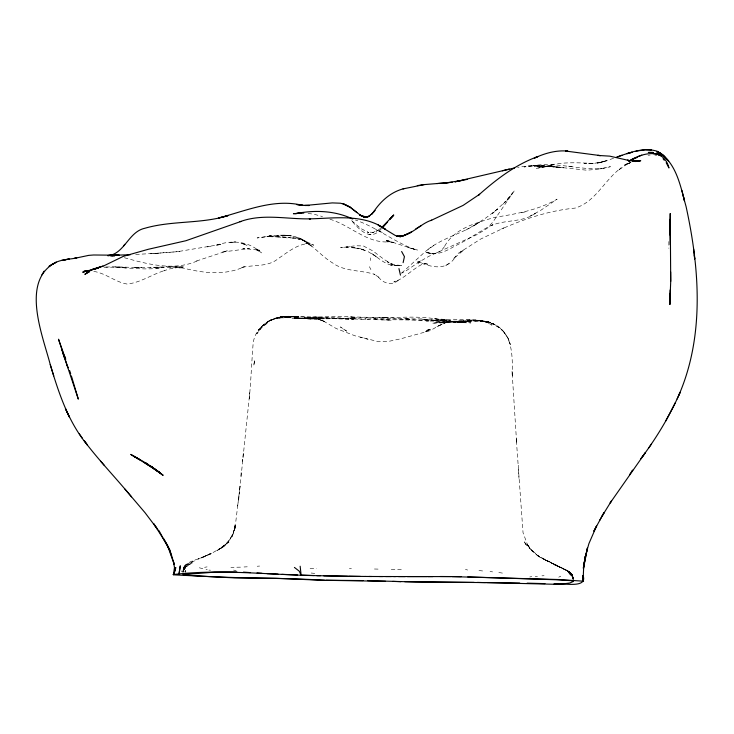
<?xml version="1.0" encoding="UTF-8"?>
<svg xmlns="http://www.w3.org/2000/svg" width="734" height="734" viewBox="0 0 734 734"><rect width="100%" height="100%" fill="white"/><g stroke="black" fill="none" stroke-linecap="round" stroke-linejoin="round"><path stroke-width="0.55" stroke-dasharray="3.67 2.75" d="M668.857 241.532L668.848 248.331M183.014 572.832C181.812 560.161 199.455 560.326 206.896 555.409L201.098 557.785M237.669 506.056L240.018 486.403L235.825 521.424L233.513 532.407L235.219 525.498C233.687 535.692 226.953 544.711 218.2 549.968L225.944 544.114L216.906 550.61L223.521 546.491L213.236 552.427L197.987 559.06L210.686 553.638L207.988 554.794M350.595 316.849L355.678 317.657L344.475 316.308L312.427 317.125L319.418 317.125L294.472 316.519L289.545 317.079L294.738 316.638L290.875 316.537L297.004 317.18L288.416 316.226L280.416 316.987L283.498 316.482L291.022 317.226L283.498 316.482L276.434 318.189L280.416 316.987L288.701 316.363C272.571 315.299 255.248 326.474 253.157 343.2C251.679 361.688 250.991 380.313 249.257 398.819L249.762 392.837L239.247 494.083M240.917 476.118L241.321 470.577M238.651 500.074L239.275 493.725M243.339 453.153L242.477 461.209L242.926 457.089M235.219 525.498L233.238 532.765M444.712 246.055C454.805 228.072 476.265 223.044 494.468 217.374C516.112 213.989 537.793 210.227 557.088 199.162L540.967 210.181L530.517 215.869L535.288 213.493C522.122 222.732 505.331 219.356 491.147 225.632L493.945 224.164C480.339 230.32 468.586 239.798 454.988 245.945C446.079 251.34 435.39 256.616 425.032 251.973L431.61 253.551L427.216 252.524C433.849 255.45 441.556 252.056 444.841 245.872M183.592 567.446L184.977 565.428L188.023 563.106M418.371 263.882L417.811 261.799C431.684 267.359 446.685 271.589 456.071 256.01L453.227 258.928L464.09 249.753L458.08 253.432L480.55 239.119L503.955 227.889L501.735 228.953C525.113 218.567 549.738 210.53 575.254 208.071C595.751 201.749 604.577 179.802 621.193 167.829L618.083 170.398L628.533 163.196L624.423 165.168L631.69 162.086M381.542 228.586C370.275 242.266 359.119 229.412 351.091 220.127L360.651 228.43L368.817 232.632L367.257 232.008L373.578 232.366L377.863 230.43L372.67 232.641L378.661 229.788L381.946 227.256M181.124 571.447L181.665 570.979L183.803 571.694L184.436 571.125L185.968 572.621L185.39 570.382L185.518 574.594M427.885 249.477C443.4 237.421 463.301 233.247 479.522 222.283L465.494 230.219L467.072 229.347M445.721 265.717L449.483 262.845M401.617 273.112L425.582 251.358L435.739 244.064M474.366 225.219L486.036 217.833L497.542 209.126L492.413 213.493L505.919 201.217L502.937 204.291L512.727 193.024L506.423 201.171L514.406 190.666L492.927 221.989L487.202 228.302L477.128 234.559L428.748 256.377L418.435 262.377L421.288 260.368L406.241 270.754L401.672 273.14M365.128 319.226L366.147 318.675L364.972 318.409L365.128 319.226C344.604 317.538 323.933 319.73 303.344 318.409L344.081 318.281M558.73 577.19L560.813 576.153M627.194 163.902L630.781 162.443M628.744 163.177L624.652 164.866L631.249 162.498M613.541 158.333L600.43 162.581L606.605 160.81M446.061 322.364L436.657 326.887L444.263 322.914L451.74 321.4L450.208 321.666M596.962 163.141L607.018 160.645L594.072 163.425L584.264 163.434L594.54 163.398C577.007 162.875 559.271 161.177 542.298 167.48L553.546 165.031L535.948 168.499L543.894 166.765L550.794 166.306L537.444 166.82L548.849 166.508L559.675 167.196L534.068 166.086L548.307 166.389L563.556 167.829L550.986 166.407L586.87 170.215L601.43 168.848L610.422 166.71L599.623 168.893L601.99 168.572C578.832 170.178 555.922 161.544 532.728 165.801L544.16 165.306L534.435 165.489L524.085 166.939L536.462 165.6L552.766 166.37L529.214 165.746L517.571 167.37M93.769 271.415C105.788 273.186 115.256 282.104 127.055 284.04C140.561 282.755 152.177 274.195 165.086 270.406L163.847 270.846L169.169 269.02L176.949 267.598L175.362 267.855L183.693 267.928L181.509 267.635C202.089 272.965 224.375 276.094 244.385 266.699L240.624 267.837C253.147 264.212 267.726 267.653 278.425 258.46C287.627 252.322 297.316 243.991 308.803 243.633L304.537 243.312L311.051 244.238L307.546 243.55M521.535 212.704L526.902 211.548M598.825 162.792L604.238 161.498M529.737 577.007L531.737 576.539M443.822 320.703L444.749 320.675L440.905 320.657L450.538 320.859L439.996 320.987L465.301 321.281L471.879 320.354L464.723 321.483L460.649 321.18L465.714 320.905L457.108 321.244L463.916 320.978L460.879 321.391M284.397 316.822L298.766 316.831L284.397 316.822L277.076 318.629L283.361 317.18L289.774 317.354C277.727 315.675 265.616 320.859 258.166 330.41C265.093 321.997 275.498 316.565 286.499 316.749L277.03 317.712L282.104 316.987L277.406 317.932L270.763 320.437L277.406 317.932L291.095 317.684L284.113 317.097L294.701 318.547L302.527 318.584L297.756 318.666M124.349 257.707C148.185 264.332 174.591 271.488 198.29 260.46L196.703 260.928L227.246 250.844L221.833 252.101L249.468 248.569L242.771 248.441L259.79 250.23L254.753 249.312L259.717 250.725L256.469 249.633L261.423 252.9C248.101 240.642 231.733 239.789 215.135 245.486L222.026 244.202L177.289 251.707L150.727 253.753L179.435 251.514L177.289 251.707M207.135 246.927L213.282 245.707M204.575 567.318L207.08 566.887M454.658 321.373L452.107 321.74L461.356 321.492L454.658 321.373L445.63 322.749L438.565 325.832L430.161 330.658L400.782 338.796L388.277 341.457L377.716 341.503L360.614 337.154L368.119 339.402M265.635 236.706L257.129 237.954L269.461 236.348L267.02 236.623L287.15 237.293L268.782 235.88L287.086 237.871L296.719 237.963L288.288 237.495L302.078 239.669L297.509 238.715L306.684 241.78L300.637 238.99L307.546 242.89C295.811 233.329 279.663 234.522 265.635 236.706L272.387 235.908L267.699 236.458M463.916 320.978L455.731 321.51L432.014 320.171L434.822 320.648L437.923 320.033L434.088 320.584L436.758 320.602L432.014 320.171L434.822 320.648L433.84 320.657L384.084 318.409L372.569 318.4L375.597 318.198L367.725 319.125L364.972 318.409M535.169 576.74L537.444 576.465M460.814 321.327L463.787 321.006L458.878 321.217M316.969 318.189L324.043 318.079L311.822 318.143L330.832 317.272L355.329 318.978L350.852 318.767C377.184 320.464 403.608 318.886 429.904 321.107L426.188 320.896L457.41 321.749L470.925 322.905L455.961 322.51L458.557 322.547M156.214 268.13L163.957 267.405C143.818 271.195 123.688 266.488 103.567 267.24L112.265 266.763L141.524 267.635L133.487 267.534L159.535 267.204L152.461 267.332M457.695 322.529L466.384 321.786L458.227 322.602L441.565 322.318M240.477 567.162L230.898 567.318M257.203 566.244L259.616 566.052M289.912 316.482L289.251 316.537L312.923 317.409L304.445 317.216L307.904 317.538L306.234 317.629L314.877 317.189L353.467 319.354L308.069 317.776L317.794 318.189M648.076 155.213L650.15 155.058M278.397 317.85L286.838 317.336M350.43 318.391L354.632 318.143M158.581 253.184L134.386 254.514M244.027 566.978L247.266 566.804M541.94 575.832L544.087 575.722M449.153 321.648L455.942 321.308L447.336 321.758L439.262 323.116L452.245 321.409L432.042 323.226L446.171 322.419M160.737 267.708L184.482 266.937L166.646 266.736L149.855 267.534M340.383 318.428L359.293 317.73L389.965 317.813L410.352 319.152L404.287 318.868L422.821 318.932L429.115 319.923L421.499 319.088L433.766 320.171M300.509 318.428L294.352 317.4L300.509 318.428L297.187 318.354L313.299 318.29L318.905 318.684L305.216 318.492L313.299 318.29L320.336 319.079L313.299 318.29L303.601 318.492M445.74 322.29L435.427 321.978L449.465 322.364M447.979 322.409L453.942 322.226M309.95 318.382L313.299 318.29M285.544 235.192L276.92 235.403L285.544 235.192L292.6 236.045L289.343 235.651M175.013 266.717L180.564 267.213L166.646 266.736M397.709 265.203C386.956 267.002 379.395 258.313 371.129 253.138L377.487 257.432L367.945 251.542L359.844 248.569L365.468 250.45L351.797 247.174L359.476 248.441L346.081 247.147L349.852 246.743L340.631 247.743L355.669 245.734L363.413 245.973L372.973 250.982L383.873 259.286L392.598 264.625L387.35 261.827L394.057 264.699L401.727 265.561L390.626 265.057L401.727 265.561M310.078 568.556L316.537 568.621M447.318 320.804L429.564 319.969L433.069 320.097M301.316 318.455L305.739 318.51L297.031 317.813L313.4 319.051L295.582 318.207M374.661 319.666L391.571 320.171L381.313 319.776M349.384 568.511L351.421 568.538M368.863 234.541L371.074 234.605M300.068 318.409L306.262 318.538M120.046 267.148L114.366 267.011L123.578 267.24M350.852 316.914L387.497 317.721L381.597 317.556C401.103 317.758 420.646 315.51 439.914 319.712L434.629 318.776L435.473 318.868M374.413 569.006L378.542 569.125M391.25 569.456L401.516 569.758M536.462 165.6L544.215 165.875M442.272 320.483L439.849 320.336M208.906 570.107L210.511 570.199M301.16 318.611L316.4 319.253L322.74 320.685L325.584 321.914L318.042 319.262L322.74 320.685L336.163 328.493L354.962 335.787L361.798 337.521M289.104 317.308L289.774 317.354M308.051 213.401L314.675 214.383L322.52 216.585M311.124 573.025L315.703 573.493M434.629 318.776L447.107 319.519L437.198 319.492L454.135 319.244L475.815 320.07L466.384 320.134C475.081 319.675 484.55 319.85 491.927 325.134L486.706 322.208L476.302 320.015L490.486 322.859L499.028 327.575C492.642 322.244 484.385 320.024 476.183 320.685L489.055 321.942L475.926 320.593L466.374 321.483L482.541 321.015L475.283 320.942C483.651 320.602 492.294 322.364 499.028 327.575M478.953 570.511L482.844 570.988M122.275 267.488L128.12 268.295M572.171 166.691L567.749 166.086M268.919 235.779L275.736 236.761M490.028 571.52L492.597 571.887M498.808 572.511L502.717 573.144M654.829 155.039L656.691 155.36M233.54 570.079L236.155 570.667M417.811 261.799L429.096 264.506L423.94 263.451C413.058 268.231 405.205 278.232 393.837 282.039L398.553 280.094C391.782 286.48 382.634 283.214 377.827 276.259L379.083 277.379L373.624 273.947L375.028 274.507C361.027 269.846 344.76 271.993 332.392 262.8C319.85 255.304 310.95 242.192 296.912 237.284L301.986 239.321L312.372 246.844L304.518 240.871L306.72 242.128L300.435 238.77L313.748 245.165L310.638 244.165M202.841 568.712L198.987 567.685M465.429 569.437L467.65 570.024M329.905 219.227C350.274 225.219 366.954 243.66 389.286 241.835L386.781 241.761L393.029 242.358L386.772 240.853L393.387 242.495L385.176 239.844L411.398 248.395M407.856 247.422L417.352 250.046L411.545 248.422L414.93 249.514C394.085 241.936 376.56 227.228 355.403 220.007M411.545 248.422L413.802 249.055M205.988 569.364L207.263 569.768M545.399 560.125L537.334 555.482L540.224 557.556L529.021 547.757L532.746 551.5L526.462 543.499L531.122 550.06L537.334 555.482L569.923 572.199L572.786 575.566L573.566 581.356M552.014 563.134L542.554 558.546L569.923 572.199L544.591 559.675L555.372 564.703M554.858 564.455L567.428 570.694L554.858 564.455L555.812 564.923M382.386 232.595L375.56 229.164M543.573 559.115L538.426 556.133L531.728 550.583L526.801 543.958L528.076 546.27L523.039 532.682L516.231 438.382L516.837 443.822M494.266 324.52L492.817 323.602C513.818 332.539 512.47 357.797 512.268 376.799L512.057 371.092L516.488 440.574M369.431 266.681L370.899 269.617M572.804 578.75C573.254 572.804 566.987 570.116 562.464 568.281L567.841 570.813L571.942 574.456L572.97 579.658M370.349 257.873L370.606 260.515M518.424 469.687L518.993 478.403M518.25 465.246L518.296 466.145M183.454 568.18L183.408 571.355L183.463 567.767L187.069 563.978L183.454 568.18M254.57 360.642L253.698 366.009L254.57 360.642M184.84 567.832L184.491 569.245L185.638 565.694L187.876 563.813L185.069 566.189L185.638 565.694L184.84 567.832M235.797 526.076L231.77 537.554L235.797 526.076M185.051 568.299L184.252 569.942L186.051 566.327L185.051 568.299M184.041 567.666L183.546 568.602L185.041 565.942L184.041 567.666M232.027 536.059L228.081 542.132L220.677 548.968L228.98 541.986L222.393 547.555L228.081 542.132L232.027 536.059M258.194 331.924L256.827 333.768L261.258 327.97L268.13 322.327L261.258 327.97L258.194 331.924M188.051 565.18L186.353 566.85L189.033 564.272L188.051 565.18L192.574 562.804L188.051 565.18M188.335 563.666L186.161 565.107L194.95 560.675L188.335 563.666M270.213 320.207L266.864 322.171L271.452 319.593L270.213 320.207M429.096 329.924L424.39 332.163L429.096 329.924M211.612 553.5L203.41 556.978L211.612 553.5M430.592 329.373L425.417 330.594L430.592 329.373M455.796 321.501L449.832 321.107L455.731 321.51L460.337 320.905L455.731 321.51M600.825 162.471L596.779 163.232L600.825 162.471M471.54 320.767L463.695 321.639L475.926 320.593L471.54 320.767M233.091 242.22L229.843 242.725L235.421 241.862L233.091 242.22M466.833 321.18L457.099 322.556L460.75 322.134L453.502 322.043L459.08 322.391L463.704 321.767L458.062 321.914L470.476 320.85L466.833 321.18M462.42 322.024L454.438 322.556L462.42 322.024M454.75 321.299L450.768 321.648L456.053 321.253L454.75 321.299M298.444 318.648L294.389 318.051L299.353 318.501L294.389 318.051L298.444 318.648M443.841 320.593L440.253 320.373L447.612 320.932L443.841 320.593M287.948 235.495L282.838 235.183L291.022 235.816L287.948 235.495M485.807 321.776L481.275 320.868L490.486 322.859L485.807 321.776M244.349 244.147L239.981 242.66L247.303 245.651L244.349 244.147M557.445 566.088L554.198 564.785L560.748 567.556L557.445 566.088M569.612 572.254L566.061 570.079L569.272 572.052L572.566 576.474L573.08 578.649L570.914 573.171L573.538 578.429L571.593 573.667L573.355 577.566L571.795 574.337L572.566 576.474L569.612 572.254M346.595 331.098L340.438 326.969L346.595 331.098M567.712 571.447L571.254 575.273L567.712 571.447M504.019 332.218L499.872 327.832L504.68 333.135L504.019 332.218L508.001 338.117L510.405 344.576L508.001 338.117L504.019 332.218M570.96 575.254L567.988 572.015L571.823 576.199L570.96 575.254M526.617 545.637L523.801 540.912L526.617 545.637"/><path stroke-width="1.1" d="M670.004 224.87L670.234 213.493L670.72 281.351L669.803 304.454L670.142 289.958M669.803 304.454L670.298 293.352L669.931 301.711M669.784 224.714L670.133 219.273M184.794 574.942L184.931 573.447L184.977 574.942L182.94 574.603L214.493 572.153L236.889 571.942M385.57 581.3L320.905 580.227L276.021 578.273L234.697 577.887L173.417 574.814L174.49 567.566L173.518 561.95M403.122 262.662L404.434 256.643L401.626 251.514M677.106 399.012L680.124 392.286C669.821 415.93 656.343 438.134 640.883 458.741L645.296 452.759L610.147 502.974L611.615 500.689L602.174 515.956L593.852 531.187L596.659 525.801L588.907 543.619L585.567 555.445L583.356 567.822L587.402 548.05L583.411 568.868L585.255 556.344L583.686 566.464L583.191 578.741L583.035 575.474C588.209 589.466 560.519 582.374 553.941 583.925M678.785 395.323C704.612 335.86 699.594 268.378 686.061 206.493C680.482 186.785 676.656 161.709 656.765 151.14C643.415 147.094 629.35 152.69 616.744 157.159L621.992 155.223M130.285 254.753L108.623 255.386L119.303 255.23L93.576 254.992L88.731 255.368L73.95 258.487L76.758 257.964C68.849 259.533 60.032 259.267 53.105 263.965L56.298 262.148C19.763 280.25 42.866 335.833 50.242 364.55C58.692 392.846 68.161 421.729 87.245 444.859C100.154 461.466 114.642 476.761 128.156 492.872M675.436 402.562L665.582 421.243M602.174 515.956L604.128 512.515L599.55 520.525M44.104 271.149L41.902 274.8M648.874 447.795L651.315 444.189M631.442 471.962L632.708 470.118L629.57 474.669M107.889 255.827C124.716 253.808 128.367 231.733 144.937 228.237C172.022 220.402 200.969 224.026 227.999 215.649L218.402 218.026C245.78 210.997 273.837 198.189 302.637 205.392L296.674 204.492L302.637 205.392M123.578 245.927L124.771 244.339M387.644 221.897L383.065 227.228M389.708 219.347L393.69 215.108L381.946 227.256M389.782 219.292L393.69 215.108M431.72 220.127C419.426 224.017 410.444 236.999 396.874 236.348M415.783 228.898L421.261 225.595M631.258 159.902L628.625 161.278C642.149 152.764 663.784 147.13 668.958 167.976L666.188 162.682M241.018 221.429L185.922 240.724L148.369 249.266L123.404 256.322L103.806 265.846L95.136 268.405L86.786 272.158L93.126 269.204L98.319 268.149M430.73 220.595L463.108 205.392L479.641 194.253L478.614 195.088C496.368 179.353 515.433 164.645 537.994 156.498L534.361 158.113C544.738 153.296 556.253 149.965 567.795 151.121L565.51 151.03L600.449 155.608L597.696 155.415L609.734 156.14L630.157 160.764L627.515 160.049M367.156 216.787L369.89 215.622L369.055 216.044L372.413 213.511L371.175 214.493L374.982 210.438L372.936 212.897C380.276 201.538 390.571 191.978 404.003 188.629M632.139 159.443L635.02 158.214M91.64 269.791L93.126 269.204M641.745 155.204L637.369 156.911M99.65 267.158L95.282 268.855L102.999 266.13M634.204 158.526L632.57 159.131L636.928 157.59M184.977 574.942C231.357 578.851 278.058 577.438 324.538 580.227M239.981 221.723C262.845 213.209 287.031 219.438 310.565 218.833L309.28 218.86C334.621 218.365 363.468 213.475 385.451 229.311L378.203 225.099L395.406 235.531L400.571 236.779L398.7 236.357L403.37 235.935L411.48 232.008L402.315 236.128L397.021 236.302M403.012 188.904L424.206 184.601L449.144 182.564M514.562 167.948L454.952 181.839L467.402 179.335M502.414 170.774L509.231 169.104M96.255 268.442L82.703 272.186L87.906 270.763L84.401 271.351M462.613 180.307L446.061 182.885L436.877 183.564M635.222 161.535L636.956 161.186L635.433 161.489M173.05 574.575C222.026 568.648 271.341 575.19 320.483 575.704M351.916 218.64C334.291 210.53 314.354 209.906 295.582 213.64L300.481 213.099L293.416 213.704L303.784 213.08M61.555 260.414L65.253 259.698M298.343 213.282L301.674 212.658M635.598 161.48L640.745 160.755L635.653 161.122L639.351 161.452L635.653 161.122M636.029 151.176L646.131 149.617L651.544 149.727L646.186 149.681M417.288 185.61L424.206 184.601M86.41 271.011L83.896 271.341L87.419 270.956M445.235 182.94L452.227 182.243M367.321 216.732L368.578 216.613L363.376 216.888L367.321 216.732L363.091 216.539L359.486 215.108L366.734 217.126L363.091 216.539L365.018 217.273L359.963 215.016L365.018 217.273M633.983 161.251L636.268 161.186L629.396 160.553M300.839 575.098L313.886 575.529M393.635 576.575L395.699 576.557M385.653 576.539L427.078 576.557M407.379 576.603L450.869 576.575M427.821 576.594L432.858 576.575M405.269 576.603L398.47 576.575M325.887 580.236L363 580.566M461.218 576.64L440.308 576.493M365.257 576.456L348.687 576.291M382.653 576.539L368.963 576.474M391.314 576.529L379.46 576.529M467.769 576.906L555.721 579.75L570.832 580.622L573.566 581.356L569.823 582.998L559.519 584.383L477.384 582.429M451.777 576.63L558.28 579.511L583.319 581.181L583.163 578.209L583.53 581.374M365 576.447L371.743 576.502M486.761 582.557L519.709 583.035M485.504 582.585L415.517 581.97L367.661 580.658M474.155 582.392L404.755 581.695M360.44 576.429L316.822 575.667M110.302 255.707L114.66 255.781L110.348 255.524L112.586 255.771M400.865 581.677L392.699 581.392M347.595 576.3L323.795 575.832M267.011 573.649L278.048 574.144M544.949 583.622L527.168 583.163M281.838 574.337L297.389 574.942M262.001 573.309L257.028 572.96M633.983 161.003L632.084 160.893L634.204 161.058M250.395 572.603L243.44 572.125M653.324 153.645L656.802 153.892L660.738 155.525L656.802 153.892M301.16 205.153L309.197 205.52L305.087 205.492L332.291 202.905L340.475 203.217L344.613 204.327L350.173 207.227L360.311 215.163M351.026 218.282L352.779 218.971M350.173 207.227L343.081 203.768L350.173 207.227L356.981 212.585M658.903 154.553L661.04 155.7M139.9 459.585L134.441 456.585L141.286 460.374M138.341 458.741L130.762 454.41L151.287 466.888L162.976 475.228L155.259 469.265L162.976 475.228M141.983 460.768L144.837 462.475M132.524 455.419L136.891 458.053M135.707 457.337L139.735 459.787M149.305 465.283L145.782 463.035L148.286 464.613M150.149 465.815L152.681 467.411L151.626 466.705M145.782 463.035L148.369 464.677M150.094 465.769L152.681 467.411M153.571 468.035L160.434 473.191L158.828 471.889M294.417 567.428L299.233 571.153L301.133 575.227L300.151 566.226M100.595 461.2L104.512 465.631M128.441 493.22L145.038 512.708L157.838 529.636L153.828 523.874L167.591 545.573L163.664 538.637M124.872 489.037L131.542 496.826M663.059 158.709L664.307 160.296M79.29 433.822L82.456 438.391M158.994 530.645L169.022 549.115L167.435 545.362L174.233 564.464M64.207 355.201L58.5 339.2L64.482 357.375L61.491 348.797M67.216 365.504L68.042 367.835L62.748 352.43L78.318 399.14L71.382 375.918M171.719 556.161L169.086 548.096L174.408 564.574M69.647 370.597L70.693 373.789M50.242 364.55L53.738 375.909M681.886 190.4L684.446 200.777L683.281 195.96M398.957 268.607L400.461 275.14M693.639 249.092L694.694 259.056L694.291 255.239M583.246 581.567L583.044 575.621L583.117 578.337M670.188 244.651L669.848 222.943L670.032 235.036M670.656 271.947L670.72 281.351M180.252 565.997L179.004 574.181L180.252 565.997M175.738 567.676L173.784 574.557L175.738 567.676M52.362 264.212L49.059 266.369L53.087 263.754L52.362 264.212M89.346 271.708L84.997 274.213L89.346 271.708M629.249 153.039L626.818 153.718L632.167 152.25L629.249 153.039M66.977 259.423L63.812 259.974L69.308 259.047L66.977 259.423M653.361 152.479L648.388 152.443L653.361 152.479M659.416 153.874L656.416 153.112L661.774 154.746L664.775 156.819L658.921 153.14L663.564 155.608L668.702 161.177L662.261 154.507L663.564 155.608L659.416 153.874M659.664 152.819L657.123 151.351L661.958 154.204L659.664 152.819M151.287 466.888L144.919 462.906L160.223 472.999L151.287 466.888M87.245 444.859L84.318 440.776L87.245 444.859M69.28 416.884L65.436 408.636L69.28 416.884M65.693 359.229L64.574 356.21L65.656 359.155"/></g></svg>
